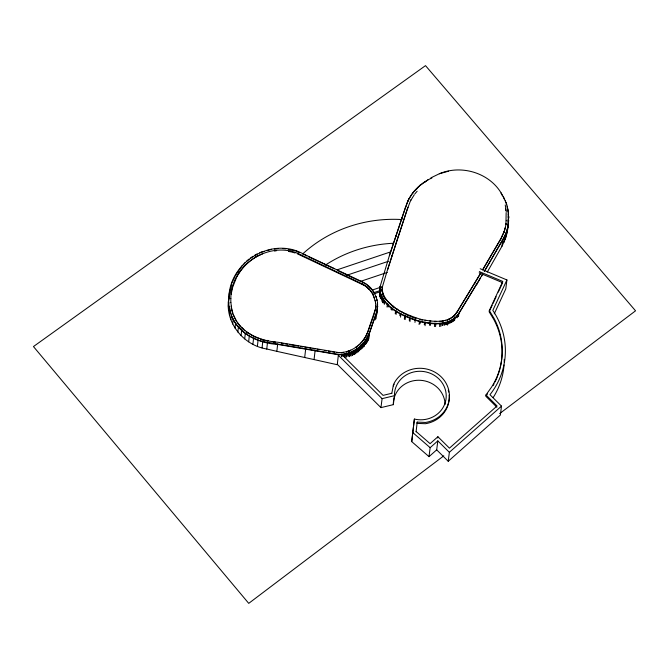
<?xml version="1.0" encoding="UTF-8"?>
<svg xmlns="http://www.w3.org/2000/svg" width="669" height="669" viewBox="0 0 669 669"><rect width="100%" height="100%" fill="white"/><g stroke="black" fill="none" stroke-linecap="round" stroke-linejoin="round"><path stroke-width="1" d="M228.38 306.544L228.848 298.198C224.416 322.073 243.374 345.405 266.764 349.001L267.525 342.227C251.837 340.253 236.968 330.009 231.332 314.965L230.83 319.657M230.83 302.388L230.838 298.558M508.122 222.242L508.524 213.854L508.072 217.333M487.233 272.132L501.934 246.301L505.488 238.54L507.495 230.404L508.733 216.463L508.139 221.021M505.931 224.633L506.149 212.591M379.624 293.373L380.101 286.424L380.025 286.867L389.492 255.265L405.473 207.474L389.417 255.709L389.492 255.265M379.791 290.07L379.892 288.347L379.816 288.791M375.51 309.396L375.719 305.967L375.702 307.088M375.986 318.854L377.667 305.925L376.747 314.455M228.388 302.555L229.082 295.623M228.89 298.558C228.739 262.708 271.154 236.207 303.024 253.794L362.431 281.892C367.741 284.45 372.499 288.699 374.857 294.159L376.212 297.287L376.011 296.685M230.838 298.591C230.613 264.046 271.438 238.473 302.112 255.424L361.444 283.489C367.482 286.273 372.324 291.55 374.331 297.897M507.495 230.404L508.683 220.519L508.607 220.962M505.488 238.54L508.34 223.789L508.264 224.232M436.69 449.852L448.23 461.276L449.359 452.303L437.827 440.879L436.69 449.852L429.013 456.651L411.719 441.615L414.379 419.062A25.907 24.235 7.2 0 0 445.939 399.502A25.907 24.235 7.2 0 0 421.955 371.354A25.907 24.235 7.2 0 0 394.451 395.68L382.091 398.657L338.389 355.314M411.719 441.615L414.379 419.062M416.085 431.856L417.197 422.114L425.593 422.44A29.118 27.237 7.2 0 0 442.945 378.746A29.118 27.237 7.2 0 0 393.447 384.717L391.766 393.606M228.681 310.533L228.89 302.488M229.484 315.141L229.969 310.567C234.627 332.25 257.247 343.264 277.727 344.418L338.497 354.762C352.212 355.281 364.981 345.547 369.564 332.878L377.441 309.538M232.687 324.022L233.205 319.18M235.036 328.178L235.58 323.169M237.846 332.075L238.415 326.882M241.083 335.671L241.676 330.277M244.703 338.924L245.314 333.321M248.659 341.8L249.303 335.972M252.907 344.276L253.576 338.213M257.389 346.316L258.092 340.011M262.056 347.897L262.792 341.357M277.677 344.058L338.447 354.403L337.243 364.714L276.849 351.342L277.677 344.058L267.525 342.227M304.688 357.505L305.691 348.825M314.062 359.579L315.124 350.431M341.474 356.669L341.683 354.294L338.447 354.403M341.708 356.661L341.683 354.294M343.164 356.502L343.373 354.11L341.918 354.277M343.364 356.477L343.573 354.085C355.348 352.479 365.466 343.532 369.522 332.518L376.714 312.381M344.711 357.271L345.053 353.834M344.87 357.246L345.212 353.801M346.366 356.928L346.709 353.466M346.492 356.903L346.843 353.441M348.039 356.217L348.348 353.023M348.131 356.192L348.44 352.989M349.519 356.652L350.079 352.438M349.644 356.61L350.13 352.797M350.481 355.381L350.79 352.162M351.158 356.008L351.601 351.819M352.546 355.356L352.989 351.141M352.638 355.314L353.081 351.1M353.968 354.595L354.411 350.364M354.085 354.537L354.528 350.297M355.348 353.767L355.791 349.519M355.482 353.692L355.933 349.435M356.677 352.881L357.129 348.608M356.828 352.78L357.279 348.507M358.049 351.861L358.5 347.571M358.233 351.727L358.684 347.437M359.37 350.773L359.83 346.467M359.571 350.615L360.022 346.308M360.641 349.636L361.093 345.313M360.842 349.452L361.302 345.12M361.845 348.44L362.297 344.1M362.054 348.231L362.506 343.883M362.983 347.194L363.434 342.837M363.192 346.96L363.652 342.603M364.053 345.898L364.513 341.533M364.137 346.642L364.722 341.265M365.057 344.552L365.517 340.178M365.257 344.276L365.717 339.894M365.985 343.172L366.445 338.782M366.052 343.874L366.645 338.481M366.704 342.754L367.298 337.352M367.022 341.424L367.49 337.025M367.482 341.29L368.075 335.88M367.532 341.968L368.251 335.545M368.209 340.462L368.928 334.032M368.803 338.949L369.522 332.518M375.192 319.815L375.66 315.383M377.308 305.056L377.517 302.672L377.09 307.865M377.199 310.349L377.609 303.818M379.415 293.097L379.85 289.058M379.699 294.134L380.034 291.651C384.792 308.426 404.352 316.395 419.513 321.153C432.517 324.039 450.588 326.422 458.934 313.142L482.675 274.081L481.621 276.188M379.674 295.673L380.134 292.169M379.816 296.451L380.285 292.938M379.959 296.944L380.427 293.432M380.301 296.702L380.636 294.209M380.343 298.198L380.812 294.669M380.753 297.956L381.087 295.455M380.954 298.399L381.288 295.89M381.305 299.177L381.639 296.668M381.531 299.595L381.865 297.078M381.848 301.075L382.275 297.83M382.342 301.853L382.768 298.6M382.593 302.229L383.019 298.976M383.136 302.973L383.571 299.704M383.529 302.38L383.839 300.055M384.14 303.09L384.458 300.757M384.315 304.353L384.75 301.083M386.991 307.021L387.426 303.734M388.104 307.038L388.421 304.688M391.114 309.605L391.432 307.247M392.042 310.383L392.36 308.016M445.077 404.494A25.907 24.235 7.2 0 0 418.685 380.251A25.907 24.235 7.2 0 0 393.322 404.653L380.954 407.622L382.091 398.657M395.237 313.769L395.68 310.441M396.107 314.397L396.55 311.06M399.819 315.668L400.137 313.293M400.522 317.139L400.957 313.794M393.322 404.653L394.451 395.68M404.335 319.155L404.778 315.793M405.13 319.565L405.573 316.203M409.252 320.334L409.579 317.942M409.905 321.638L410.348 318.277M414.964 322.391L415.282 319.999M419.07 324.515L419.513 321.153M420.015 323.763L420.333 321.371M424.28 324.59L424.598 322.207M425.041 325.736L425.484 322.383M429.406 325.276L429.724 322.893M417.197 422.114L417.03 423.385L425.434 423.711A29.118 27.237 7.2 0 0 449.167 395.12M430.384 325.393L430.702 323.018M434.424 326.556L434.867 323.219M435.519 326.614L435.954 323.286M439.55 326.505L439.993 323.194M440.787 326.489L441.222 323.177M442.234 325.402L442.552 323.043M442.719 325.36L443.037 323.01M444.015 325.126L444.333 322.784M444.509 325.042L444.826 322.701M429.013 456.651L430.15 447.678L437.827 440.879M445.763 324.724L446.072 322.383M446.265 324.599L446.583 322.266M447.344 325.142L447.77 321.864M447.962 324.03L448.272 321.705M448.489 323.813L448.807 321.488M449.627 323.328L449.936 321.003M450.145 323.06L450.454 320.744M451.207 322.508L451.516 320.192M451.7 322.391L452.035 319.874M437.752 438.003L437.911 436.732L449.451 448.155L497.067 405.966L485.962 394.969L491.64 386.983A76.525 71.583 7.2 0 0 493.973 318.235L489.323 310.533L502.795 281.423L479.322 271.572M452.687 321.772L453.022 319.264M453.197 321.396L453.532 318.887M454.092 320.719L454.427 318.218M454.652 320.234L454.987 317.742M457.002 317.817L457.337 315.35M457.68 316.972L458.006 314.514M458.106 316.337L458.432 313.886M458.474 316.588L458.934 313.142M489.323 310.533L489.156 311.804L493.814 319.506A76.525 71.583 7.2 0 1 500.27 367.49M501.098 193.374L501.173 192.931L504.409 199.145M501.934 246.301L502.762 239.853L506.282 232.394M507.386 210.785C508.256 205.843 505.229 201.168 503.406 196.753M503.874 242.521C503.958 236.207 507.679 230.805 508.256 224.541L508.181 224.985M508.08 214.858L508.407 212.416L507.704 208.393M505.187 239.293L505.99 233.113M485.962 394.969L485.803 396.24L496.908 407.237M506.676 234.51L507.545 228.062M480.208 268.746L506.918 279.951L505.781 288.924L494.249 313.836M506.918 279.951L492.819 310.399A79.661 74.518 7.2 0 1 489.959 394.693L501.491 406.116L500.362 415.081L448.23 461.276M228.706 298.591L229.082 296.233M237.043 276.155L232.645 287.294L231.098 294.402M379.875 291.341L379.892 290.363M382.283 291.433L382.208 291.876L382.124 289.142C384.324 306.619 405.707 314.338 420.099 319.172C432.124 321.764 449.192 324.39 456.96 312.055L480.635 273.111M382.083 290.731L382.158 290.287M382.141 291.199L382.216 290.747M382.375 291.868L383.136 295.23L384.642 298.031L384.717 297.588M382.434 293.005L382.509 292.562M382.551 293.423L382.626 292.98M382.743 294.126L382.819 293.683M382.885 294.519L382.961 294.076M383.136 295.23L383.212 294.778M398.105 236.692L398.03 237.135L407.638 208.168L387.577 269.707L397.704 238.089M383.312 295.598L383.387 295.146M383.822 296.643L383.889 296.2M384.198 297.337L384.274 296.894M393.339 243.984L393.414 243.541M391.608 256.336L391.683 255.893M386.205 299.495L386.13 299.938L385.428 298.566M395.856 236.475L395.931 236.032M385.57 299.294L385.645 298.851M386.439 299.754L388.99 302.789L389.065 302.346M401.918 218.328L401.994 217.885M405.732 207.039C409.277 193.943 419.639 183.298 431.923 177.979M390.002 303.249L393.732 306.912L396.985 309.279L397.06 308.835M405.397 207.917L407.931 200.984M408.475 199.914L408.55 199.471M407.856 201.428L408.717 199.036M407.881 207.766L407.956 207.323M410.607 200.675L414.253 194.796M392.87 306.193L392.946 305.75M410.707 200.432L410.783 199.989M408.65 199.479L412.873 192.823M393.732 306.912L393.807 306.469M412.798 193.266L413.818 191.418M418.292 187.337L418.368 186.885M397.779 309.847L397.854 309.404M420.433 184.836L418.978 186.651M401.3 312.038L401.375 311.595M402.119 312.047L405.038 314.062M421.11 184.778L424.924 181.817M428.352 179.526L424.848 182.261M405.866 314.012L406.501 314.823L406.568 314.38M410.498 316.086L411.117 316.822L411.192 316.378M414.42 320.175L414.496 319.732M415.257 317.8L415.181 318.243L411.928 317.106M415.884 318.494L415.959 318.051M420.023 319.615L420.099 319.172M425.016 320.183L425.735 320.786L425.81 320.342M429.958 320.844L429.883 321.287L430.853 320.961M434.85 321.605L434.925 321.162M435.854 321.664L435.929 321.22M439.801 321.572L439.876 321.128M440.946 321.555L441.022 321.112M442.259 320.995L442.577 321.404L443.856 320.752M442.577 321.404L442.652 320.961M445.42 320.392L445.345 320.836L445.838 320.292M447.302 320.225L447.377 319.782M447.804 319.606L447.728 320.05L448.857 319.155M449.225 319.381L449.3 318.937M450.279 318.427L450.204 318.87L450.722 318.16M451.625 317.591L451.55 318.034L453.992 316.069L456.484 312.766M452.821 317.098L452.896 316.654M453.331 316.278L453.256 316.721L455.547 314.02M453.992 316.069L454.067 315.626M454.418 315.634L454.494 315.191M455.071 314.957L455.146 314.514M456.032 313.761L456.107 313.318M456.96 312.055L456.885 312.498L480.559 273.554M474.739 283.464L474.814 283.02M379.95 290.898C383.111 308.56 404.402 316.663 419.438 321.597C432.442 324.482 450.513 326.865 458.859 313.585L476.813 284.049M502.628 195.407L502.553 195.858L501.583 194.202M504.376 199.395L504.451 198.952M505.195 200.533L505.889 203.033L505.965 202.59M500.655 239.318L504.117 231.708L500.655 239.318L482.675 269.95M506.558 204.865L506.634 204.421M507.144 206.303L508.331 212.859M502.411 236.015L502.486 235.563M502.519 235.797L502.595 235.354M503.782 232.779L503.857 232.335M507.93 210.509L508.005 210.066M504.041 232.151L505.237 227.987L504.133 231.65M506.341 220.787L506.416 220.344M505.237 228.07L506.007 224.19M505.998 223.964L506.073 223.521M484.707 270.92L504.685 236.224M508.649 218.102L508.724 217.659M505.162 228.43L505.312 227.627M236.475 321.195L233.172 314.305C239.778 332.719 259.881 340.989 278.112 342.277L338.69 352.588C351.518 353.006 363.401 343.833 367.682 331.983L375.468 308.994L373.854 315.266M229.893 292.345L229.333 294.661L231.758 283.823M387.652 269.264L382.258 287.327L382.066 290.07M230.512 290.045L230.27 290.789L230.721 286.499M367.724 332.376L373.519 316.186M407.563 208.611L410.682 200.232M367.164 333.823L367.557 332.301M235.003 276.448L231.959 282.694M367.122 333.43L365.801 336.649M489.591 310.868L492.2 305.231M493.07 303.35L496.114 296.777M498.288 292.085L502.636 282.694L479.163 272.843M365.006 338.021L365.759 336.256M482.75 269.507L500.73 238.875M484.256 271.38L502.762 239.853M476.738 284.501L480.643 277.852M236.232 274.298L242.404 265.376M237.085 276.548L239.076 272.793M414.83 193.935L417.13 191.234M239.619 272.467L241.358 269.565M239.117 273.186L239.577 272.074M486.371 395.446L487.509 393.849M363.192 340.646L363.911 339.2M363.953 339.593L364.095 338.957M241.4 269.958C246.761 262.766 254.111 257.18 262.449 253.902L262.399 253.543M362.004 342.11L362.138 341.508M243.232 264.916L245.264 262.365M359.964 344.284L361.059 342.729M413.743 191.861L417.64 187.981M437.911 436.732L430.092 443.656L416.135 431.53M449.359 452.303L501.491 406.116M358.601 345.538L358.709 345.012M357.447 346.074L356.008 347.161M443.806 455.823L248.734 603.363L33.45 346.559L425.509 65.637L635.55 310.817L499.668 413.584M357.489 346.475L356.125 347.086M430.878 177.845L439.349 173.748L448.473 171.205M337.092 269.841L390.629 251.887M346.575 275.319L388.522 261.253M360.716 281.315L387.318 272.392M372.474 289.978L382.342 286.667M373.996 292.604L379.858 290.639M373.837 293.875L380.669 291.584M347.93 351.635L349.369 350.782M349.385 351.183L346.391 351.693M262.574 251.962L264.196 251.427M347.847 351.292L346.433 352.053M439.349 173.748C461.217 164.423 489.19 172.727 501.315 193.282M391.733 393.288L383.061 395.379L342.553 355.206M267.232 250.499L268.737 250.164M269.599 249.963L271.279 249.219M274.323 249.203L277.969 248.542M274.474 251.034L276.339 250.758M341.834 352.872L343.339 352.295M288.18 249.478L295.573 250.825M281.239 343.164L283.288 343.548M285.345 343.858L287.394 344.242M289.451 344.56L298.683 346.166M300.741 346.483L302.798 346.868M304.855 347.178L306.904 347.571M308.961 347.88L311.01 348.265M313.067 348.582L315.116 348.967M317.173 349.277L319.23 349.628M324.365 350.506L326.413 350.891M328.471 351.2L330.519 351.585M332.577 351.902L334.625 352.287M336.683 352.605L338.69 352.588M273.27 341.75L275.218 342.11L273.261 341.792M260.885 339.25L264.305 340.17M268.01 340.847L266.162 340.504L267.968 340.446M420.759 319.815L422.432 320.142M266.413 348.917L276.849 351.342M291.174 251.895L294.92 252.932M260.885 339.283L263.377 339.994M299.085 252.489L296.108 251.026M297.304 253.794L364.337 285.446M256.679 337.795L258.828 338.313M407.279 315.166L409.637 316.186M338.196 270.845L361.544 281.816M306.762 255.909L303.024 253.794M308.61 256.787L334.416 268.729M246.577 331.891L254.538 336.975M364.304 283.255L362.431 281.892M366.93 287.269L361.444 283.489M374.581 293.323L370.76 288.264L365.174 283.397M398.665 310.399L400.422 311.486M246.618 332.284L248.299 333.413M244.862 330.821L240.004 326.079L237.244 322.165M412.857 432.642L430.15 447.678M369.255 289.518L366.963 287.294M366.913 286.934L369.171 289.434M337.251 364.287L380.954 407.622M369.129 289.041L371.236 291.952M239.995 326.112L238.866 324.289M384.842 298.341L385.352 299.01M372.842 294.201L371.195 291.559M372.884 294.594L372.633 293.875M375.2 300.925L373.068 294.929M376.162 296.927L377.124 300.523L376.99 299.821M233.213 314.706L231.875 310.098L232.812 313.125M375.618 303.325L375.092 300.289M231.139 306.134L231.917 310.5L230.838 302.355M505.48 208.736L505.756 210.325M377.082 300.164L377.559 303.032M505.22 204.915L506.282 211.672M375.618 303.291L375.761 306.36M368.117 285.471L368.293 285.922M366.478 334.86L366.319 335.152M364.965 337.619L364.789 337.887M363.15 340.253L362.966 340.479M350.79 350.196L350.063 350.506M295.322 252.706L294.878 252.539M286.064 248.776L282.619 248.55M261.713 251.87L259.739 252.748M258.067 255.466L255.508 256.921M257.18 253.877L254.529 255.391M252.899 256.319L250.256 258.192M248.901 259.162L246.359 261.403M255.893 337.143L254.496 336.582M243.081 328.972L241.676 327.509M235.772 274.616L235.312 275.377M229.785 290.363L229.158 294.268M230.93 313.686L229.158 306.059L229.751 309.379M508.407 212.416L508.448 214.297M325.326 265.133A131.893 123.38 7.2 0 1 393.305 243.257M302.572 254.044A131.893 123.38 7.2 0 1 402.052 219.566M504.041 364.948A79.661 74.518 7.2 0 1 493.212 397.495M504.234 359.353A79.661 74.518 7.2 0 1 504.2 362.146M393.288 385.988A29.118 27.237 7.2 0 1 394.183 384.165M448.23 390.069A29.118 27.237 7.2 0 1 448.723 392.042M500.019 368.485A76.525 71.583 7.2 0 1 497.887 375.342M497.527 376.304A76.525 71.583 7.2 0 1 495.035 381.957M494.09 383.789A76.525 71.583 7.2 0 1 493.086 385.603M382.334 286.884L382.191 287.846L382.334 286.884M290.43 251.703L288.64 251.402L290.421 251.736"/></g></svg>
